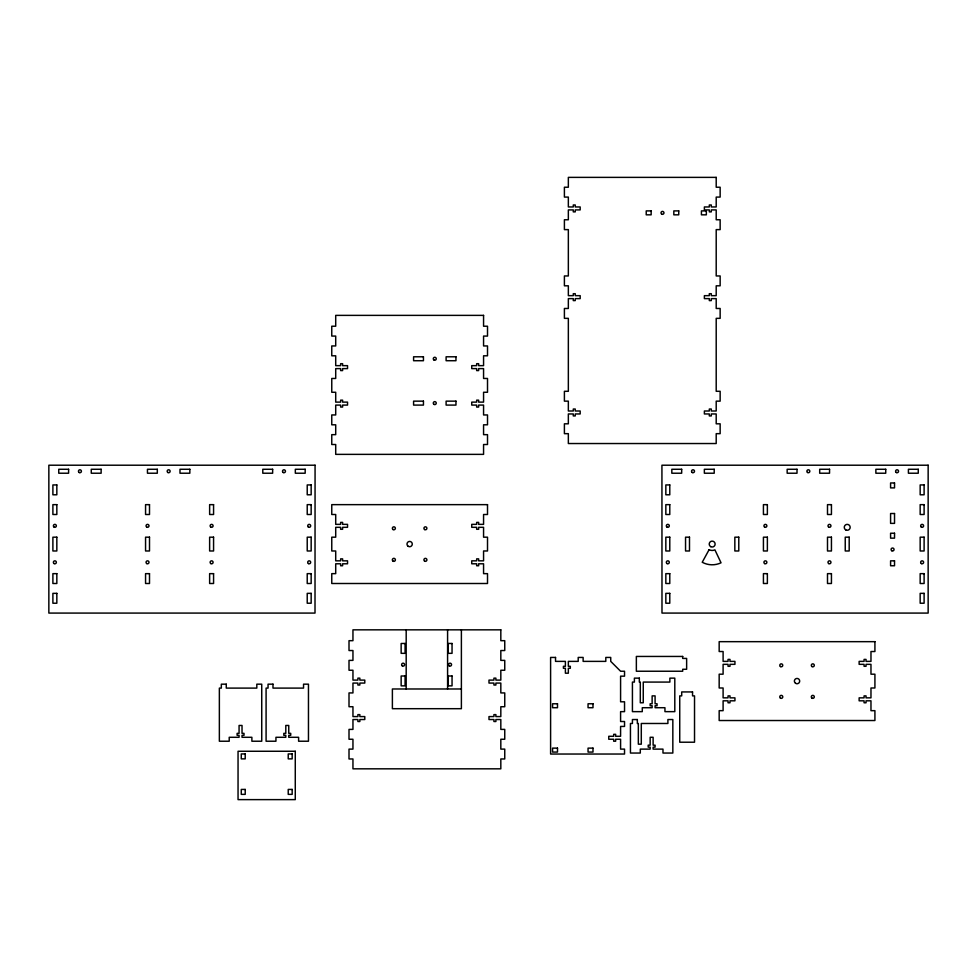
<?xml version="1.0" encoding="UTF-8"?>
<svg xmlns="http://www.w3.org/2000/svg" width="977" height="977" viewBox="0 0 977 977"><rect width="100%" height="100%" fill="white"/><g stroke="black" fill="none" stroke-linecap="round" stroke-linejoin="round"><path stroke-width="1.47" d="M461.388 688.98L392.388 688.98L392.388 708.691L461.388 708.691L461.388 629.835M447.588 629.835L447.588 688.98M406.188 630.141L406.188 688.98M315.07 465.211L315.009 613.08L48.85 613.08L48.85 465.211L315.07 465.211M709.107 549.672L702.231 562.263A20.725 20.725 0 0 0 721.038 562.801L714.895 549.843A6.387 6.387 0 0 1 709.107 549.672M716.202 177.374L568.345 177.374L568.345 187.23L564.401 187.23L564.401 197.085L568.345 197.085L568.345 206.953L573.279 206.953L573.279 204.975L575.245 204.975L575.245 206.953L580.179 206.953L580.179 209.908L575.245 209.908L575.245 211.875L573.279 211.875L573.279 209.908L568.345 209.908L568.345 219.764L564.401 219.764L564.401 229.619L568.345 229.619L568.345 275.954L564.401 275.954L564.401 285.809L568.345 285.809L568.345 295.665L573.279 295.665L573.279 293.698L575.245 293.698L575.245 295.665L580.179 295.665L580.179 298.62L575.245 298.62L575.245 300.598L573.279 300.598L573.279 298.62L568.345 298.62L568.345 308.476L564.401 308.476L564.401 318.343L568.345 318.343L568.345 391.288L564.401 391.288L564.401 401.144L568.345 401.144L568.345 410.999L573.279 410.999L573.279 409.021L575.245 409.021L575.245 410.999L580.179 410.999L580.179 413.955L575.245 413.955L575.245 415.933L573.279 415.933L573.279 413.955L568.345 413.955L568.345 423.81L564.401 423.81L564.401 433.666L568.345 433.666L568.345 443.534L716.202 443.534L716.202 433.666L720.147 433.666L720.147 423.81L716.202 423.81L716.202 413.955L711.28 413.955L711.28 415.933L709.302 415.933L709.302 413.955L704.38 413.955L704.38 410.999L709.302 410.999L709.302 409.021L711.28 409.021L711.28 410.999L716.202 410.999L716.202 401.144L720.147 401.144L720.147 391.288L716.202 391.288L716.202 318.343L720.147 318.343L720.147 308.476L716.202 308.476L716.202 298.62L711.28 298.62L711.28 300.598L709.302 300.598L709.302 298.62L704.38 298.62L704.38 295.665L709.302 295.665L709.302 293.698L711.28 293.698L711.28 295.665L716.202 295.665L716.202 285.809L720.147 285.809L720.147 275.954L716.202 275.954L716.202 229.619L720.147 229.619L720.147 219.764L716.202 219.764L716.202 209.908L711.28 209.908L711.28 211.875L709.302 211.875L709.302 209.908L704.38 209.908L704.38 206.953L709.302 206.953L709.302 204.975L711.28 204.975L711.28 206.953L716.202 206.953L716.202 197.085L720.147 197.085L720.147 187.23L716.202 187.23L716.202 177.374M651.146 210.898L646.224 210.898L646.224 214.83L651.146 214.83L651.146 210.898M678.746 210.898L673.825 210.898L673.825 214.83L678.746 214.83L678.746 210.898M706.347 210.898L701.425 210.898L701.425 214.83L706.347 214.83L706.347 210.898M483.566 315.376L335.709 315.376L335.709 326.22L331.765 326.22L331.765 336.076L335.709 336.076L335.709 345.943L331.765 345.943L331.765 355.799L335.709 355.799L335.709 365.654L340.643 365.654L340.643 363.688L342.609 363.688L342.609 365.654L347.543 365.654L347.543 368.61L342.609 368.61L342.609 370.588L340.643 370.588L340.643 368.61L335.709 368.61L335.709 378.465L331.765 378.465L331.765 392.265L335.709 392.265L335.709 402.121L340.643 402.121L340.643 400.155L342.609 400.155L342.609 402.121L347.543 402.121L347.543 405.089L342.609 405.089L342.609 407.055L340.643 407.055L340.643 405.089L335.709 405.089L335.709 414.944L331.765 414.944L331.765 424.8L335.709 424.8L335.709 434.655L331.765 434.655L331.765 444.511L335.709 444.511L335.709 454.366L483.566 454.366L483.566 444.511L487.511 444.511L487.511 434.655L483.566 434.655L483.566 424.8L487.511 424.8L487.511 414.944L483.566 414.944L483.566 405.089L478.645 405.089L478.645 407.055L476.666 407.055L476.666 405.089L471.744 405.089L471.744 402.121L476.666 402.121L476.666 400.155L478.645 400.155L478.645 402.121L483.566 402.121L483.566 392.265L487.511 392.265L487.511 378.465L483.566 378.465L483.566 368.61L478.645 368.61L478.645 370.588L476.666 370.588L476.666 368.61L471.744 368.61L471.744 365.654L476.666 365.654L476.666 363.688L478.645 363.688L478.645 365.654L483.566 365.654L483.566 355.799L487.511 355.799L487.511 345.943L483.566 345.943L483.566 336.076L487.511 336.076L487.511 326.22L483.566 326.22L483.566 315.376M423.444 356.788L413.589 356.788L413.589 360.721L423.444 360.721L423.444 356.788M455.966 356.788L446.11 356.788L446.11 360.721L455.966 360.721L455.966 356.788M423.444 401.144L413.589 401.144L413.589 405.089L423.444 405.089L423.444 401.144M455.966 401.144L446.11 401.144L446.11 405.089L455.966 405.089L455.966 401.144M928.15 465.211L661.93 465.211L661.991 613.08L928.15 613.08L928.15 465.211M68.598 469.278L58.742 469.278L58.742 473.222L68.598 473.222L68.598 469.278M101.132 469.278L91.264 469.278L91.264 473.222L101.132 473.222L101.132 469.278M157.309 469.278L147.454 469.278L147.454 473.222L157.309 473.222L157.309 469.278M189.843 469.278L179.988 469.278L179.988 473.222L189.843 473.222L189.843 469.278M272.644 469.278L262.789 469.278L262.789 473.222L272.644 473.222L272.644 469.278M305.178 469.278L295.323 469.278L295.323 473.222L305.178 473.222L305.178 469.278M681.677 469.278L671.822 469.278L671.822 473.222L681.677 473.222L681.677 469.278M714.211 469.278L704.356 469.278L704.356 473.222L714.211 473.222L714.211 469.278M797.012 469.278L787.157 469.278L787.157 473.222L797.012 473.222L797.012 469.278M829.546 469.278L819.691 469.278L819.691 473.222L829.546 473.222L829.546 469.278M885.736 469.278L875.868 469.278L875.868 473.222L885.736 473.222L885.736 469.278M918.258 469.278L908.402 469.278L908.402 473.222L918.258 473.222L918.258 469.278M894.529 482.956L890.584 482.956L890.584 487.889L894.529 487.889L894.529 482.956M56.837 484.934L52.892 484.934L52.892 494.789L56.837 494.789L56.837 484.934M311.162 484.934L307.218 484.934L307.218 494.789L311.162 494.789L311.162 484.934M669.782 484.934L665.838 484.934L665.838 494.789L669.782 494.789L669.782 484.934M924.108 484.934L920.163 484.934L920.163 494.789L924.108 494.789L924.108 484.934M56.837 504.645L52.892 504.645L52.892 514.5L56.837 514.5L56.837 504.645M149.505 504.645L145.561 504.645L145.561 514.5L149.505 514.5L149.505 504.645M213.572 504.645L209.628 504.645L209.628 514.5L213.572 514.5L213.572 504.645M311.162 504.645L307.218 504.645L307.218 514.5L311.162 514.5L311.162 504.645M487.511 504.645L331.765 504.645L331.765 514.5L335.709 514.5L335.709 524.356L340.643 524.356L340.643 522.39L342.609 522.39L342.609 524.356L347.543 524.356L347.543 527.311L342.609 527.311L342.609 529.29L340.643 529.29L340.643 527.311L335.709 527.311L335.709 537.179L331.765 537.179L331.765 550.979L335.709 550.979L335.709 560.835L340.643 560.835L340.643 558.856L342.609 558.856L342.609 560.835L347.543 560.835L347.543 563.79L342.609 563.79L342.609 565.756L340.643 565.756L340.643 563.79L335.709 563.79L335.709 573.646L331.765 573.646L331.765 583.501L487.511 583.501L487.511 573.646L483.566 573.646L483.566 563.79L478.645 563.79L478.645 565.756L476.666 565.756L476.666 563.79L471.744 563.79L471.744 560.835L476.666 560.835L476.666 558.856L478.645 558.856L478.645 560.835L483.566 560.835L483.566 550.979L487.511 550.979L487.511 537.179L483.566 537.179L483.566 527.311L478.645 527.311L478.645 529.29L476.666 529.29L476.666 527.311L471.744 527.311L471.744 524.356L476.666 524.356L476.666 522.39L478.645 522.39L478.645 524.356L483.566 524.356L483.566 514.5L487.511 514.5L487.511 504.645M669.782 504.645L665.838 504.645L665.838 514.5L669.782 514.5L669.782 504.645M767.372 504.645L763.428 504.645L763.428 514.5L767.372 514.5L767.372 504.645M831.439 504.645L827.495 504.645L827.495 514.5L831.439 514.5L831.439 504.645M924.108 504.645L920.163 504.645L920.163 514.5L924.108 514.5L924.108 504.645M894.529 513.511L890.584 513.511L890.584 523.379L894.529 523.379L894.529 513.511M894.529 533.234L890.584 533.234L890.584 538.156L894.529 538.156L894.529 533.234M56.837 537.179L52.892 537.179L52.892 550.979L56.837 550.979L56.837 537.179M149.505 537.179L145.561 537.179L145.561 550.979L149.505 550.979L149.505 537.179M213.572 537.179L209.628 537.179L209.628 550.979L213.572 550.979L213.572 537.179M311.162 537.179L307.218 537.179L307.218 550.979L311.162 550.979L311.162 537.179M669.782 537.179L665.838 537.179L665.838 550.979L669.782 550.979L669.782 537.179M689.493 537.179L685.549 537.179L685.549 550.979L689.493 550.979L689.493 537.179M738.783 537.179L734.838 537.179L734.838 550.979L738.783 550.979L738.783 537.179M767.372 537.179L763.428 537.179L763.428 550.979L767.372 550.979L767.372 537.179M831.439 537.179L827.495 537.179L827.495 550.979L831.439 550.979L831.439 537.179M849.184 537.179L845.239 537.179L845.239 550.979L849.184 550.979L849.184 537.179M924.108 537.179L920.163 537.179L920.163 550.979L924.108 550.979L924.108 537.179M894.529 560.835L890.584 560.835L890.584 565.756L894.529 565.756L894.529 560.835M56.837 573.646L52.892 573.646L52.892 583.501L56.837 583.501L56.837 573.646M149.505 573.646L145.561 573.646L145.561 583.501L149.505 583.501L149.505 573.646M213.572 573.646L209.628 573.646L209.628 583.501L213.572 583.501L213.572 573.646M311.162 573.646L307.218 573.646L307.218 583.501L311.162 583.501L311.162 573.646M669.782 573.646L665.838 573.646L665.838 583.501L669.782 583.501L669.782 573.646M767.372 573.646L763.428 573.646L763.428 583.501L767.372 583.501L767.372 573.646M831.439 573.646L827.495 573.646L827.495 583.501L831.439 583.501L831.439 573.646M924.108 573.646L920.163 573.646L920.163 583.501L924.108 583.501L924.108 573.646M56.837 593.357L52.892 593.357L52.892 603.224L56.837 603.224L56.837 593.357M311.162 593.357L307.218 593.357L307.218 603.224L311.162 603.224L311.162 593.357M669.782 593.357L665.838 593.357L665.838 603.224L669.782 603.224L669.782 593.357M924.108 593.357L920.163 593.357L920.163 603.224L924.108 603.224L924.108 593.357M500.822 629.835L352.953 629.835L352.953 640.68L349.009 640.68L349.009 650.535L352.953 650.535L352.953 660.391L349.009 660.391L349.009 670.246L352.953 670.246L352.953 680.102L357.887 680.102L357.887 678.136L359.854 678.136L359.854 680.102L364.787 680.102L364.787 683.07L359.854 683.07L359.854 685.036L357.887 685.036L357.887 683.07L352.953 683.07L352.953 692.925L349.009 692.925L349.009 706.725L352.953 706.725L352.953 716.581L357.887 716.581L357.887 714.614L359.854 714.614L359.854 716.581L364.787 716.581L364.787 719.536L359.854 719.536L359.854 721.514L357.887 721.514L357.887 719.536L352.953 719.536L352.953 729.392L349.009 729.392L349.009 739.247L352.953 739.247L352.953 749.115L349.009 749.115L349.009 758.97L352.953 758.97L352.953 768.826L500.822 768.826L500.822 758.97L504.755 758.97L504.755 749.115L500.822 749.115L500.822 739.247L504.755 739.247L504.755 729.392L500.822 729.392L500.822 719.536L495.889 719.536L495.889 721.514L493.922 721.514L493.922 719.536L488.988 719.536L488.988 716.581L493.922 716.581L493.922 714.614L495.889 714.614L495.889 716.581L500.822 716.581L500.822 706.725L504.755 706.725L504.755 692.925L500.822 692.925L500.822 683.07L495.889 683.07L495.889 685.036L493.922 685.036L493.922 683.07L488.988 683.07L488.988 680.102L493.922 680.102L493.922 678.136L495.889 678.136L495.889 680.102L500.822 680.102L500.822 670.246L504.755 670.246L504.755 660.391L500.822 660.391L500.822 650.535L504.755 650.535L504.755 640.68L500.822 640.68L500.822 629.835M874.916 641.669L719.17 641.669L719.17 651.525L723.102 651.525L723.102 661.38L728.036 661.38L728.036 659.402L730.002 659.402L730.002 661.38L734.936 661.38L734.936 664.336L730.002 664.336L730.002 666.302L728.036 666.302L728.036 664.336L723.102 664.336L723.102 674.191L719.17 674.191L719.17 687.991L723.102 687.991L723.102 697.847L728.036 697.847L728.036 695.88L730.002 695.88L730.002 697.847L734.936 697.847L734.936 700.814L730.002 700.814L730.002 702.781L728.036 702.781L728.036 700.814L723.102 700.814L723.102 710.67L719.17 710.67L719.17 720.525L874.916 720.525L874.916 710.67L870.971 710.67L870.971 700.814L866.037 700.814L866.037 702.781L864.071 702.781L864.071 700.814L859.137 700.814L859.137 697.847L864.071 697.847L864.071 695.88L866.037 695.88L866.037 697.847L870.971 697.847L870.971 687.991L874.916 687.991L874.916 674.191L870.971 674.191L870.971 664.336L866.037 664.336L866.037 666.302L864.071 666.302L864.071 664.336L859.137 664.336L859.137 661.38L864.071 661.38L864.071 659.402L866.037 659.402L866.037 661.38L870.971 661.38L870.971 651.525L874.916 651.525L874.916 641.669M405.089 643.477L401.144 643.477L401.144 653.332L405.089 653.332L405.089 643.477M452.046 643.477L448.101 643.477L448.101 653.332L452.046 653.332L452.046 643.477M682.691 656.446L636.357 656.446L636.357 671.236L682.691 671.236L682.691 669.269L686.636 669.269L686.636 658.425L682.691 658.425L682.691 656.446M555.534 657.436L550.601 657.436L550.601 754.036L624.535 754.036L624.535 749.115L620.59 749.115L620.59 739.247L615.657 739.247L615.657 741.225L613.69 741.225L613.69 739.247L608.756 739.247L608.756 736.292L613.69 736.292L613.69 734.325L615.657 734.325L615.657 736.292L620.59 736.292L620.59 726.436L624.535 726.436L624.535 721.514L620.59 721.514L620.59 711.647L624.535 711.647L624.535 701.791L620.59 701.791L620.59 676.169L624.535 676.169L624.535 671.236L620.59 671.236L610.735 661.38L610.735 657.436L605.801 657.436L605.801 661.38L583.135 661.38L583.135 657.436L578.201 657.436L578.201 661.38L568.345 661.38L568.345 666.302L570.312 666.302L570.312 668.28L568.345 668.28L568.345 673.202L565.39 673.202L565.39 668.28L563.411 668.28L563.411 666.302L565.39 666.302L565.39 661.38L555.534 661.38L555.534 657.436M405.089 675.999L401.144 675.999L401.144 685.854L405.089 685.854L405.089 675.999M452.046 675.999L448.101 675.999L448.101 685.854L452.046 685.854L452.046 675.999M639.324 678.136L634.391 678.136L634.391 682.08L632.424 682.08L632.424 711.647L642.28 711.647L642.28 707.714L652.135 707.714L652.135 705.736L650.157 705.736L650.157 703.77L652.135 703.77L652.135 695.88L655.091 695.88L655.091 703.77L657.057 703.77L657.057 705.736L655.091 705.736L655.091 707.714L664.946 707.714L664.946 711.647L674.802 711.647L674.802 678.136L669.88 678.136L669.88 682.08L643.257 682.08L643.257 702.781L640.301 702.781L640.301 682.08L639.324 682.08L639.324 678.136M226.261 684.169L221.327 684.169L221.327 688.101L219.361 688.101L219.361 741.225L229.216 741.225L229.216 737.293L239.072 737.293L239.072 735.315L237.106 735.315L237.106 733.348L239.072 733.348L239.072 725.459L242.027 725.459L242.027 733.348L244.006 733.348L244.006 735.315L242.027 735.315L242.027 737.293L251.883 737.293L251.883 741.225L261.738 741.225L261.738 684.169L256.817 684.169L256.817 688.101L226.261 688.101L226.261 684.169M272.986 684.169L268.052 684.169L268.052 688.101L266.086 688.101L266.086 741.225L275.941 741.225L275.941 737.293L285.797 737.293L285.797 735.315L283.818 735.315L283.818 733.348L285.797 733.348L285.797 725.459L288.752 725.459L288.752 733.348L290.719 733.348L290.719 735.315L288.752 735.315L288.752 737.293L298.608 737.293L298.608 741.225L308.463 741.225L308.463 684.169L303.542 684.169L303.542 688.101L272.986 688.101L272.986 684.169M692.546 691.936L681.702 691.936L681.702 695.88L679.736 695.88L679.736 742.215L694.525 742.215L694.525 695.88L692.546 695.88L692.546 691.936M557.501 703.77L552.579 703.77L552.579 707.714L557.501 707.714L557.501 703.77M592.99 703.77L588.056 703.77L588.056 707.714L592.99 707.714L592.99 703.77M637.346 719.536L632.424 719.536L632.424 723.481L630.446 723.481L630.446 753.047L640.301 753.047L640.301 749.115L650.157 749.115L650.157 747.136L648.191 747.136L648.191 745.17L650.157 745.17L650.157 737.281L653.124 737.281L653.124 745.17L655.091 745.17L655.091 747.136L653.124 747.136L653.124 749.115L662.98 749.115L662.98 753.047L672.835 753.047L672.835 719.536L667.902 719.536L667.902 723.481L641.291 723.481L641.291 744.181L638.335 744.181L638.335 723.481L637.346 723.481L637.346 719.536M557.501 748.126L552.579 748.126L552.579 752.07L557.501 752.07L557.501 748.126M592.99 748.126L588.056 748.126L588.056 752.07L592.99 752.07L592.99 748.126M295.274 751.264L238.046 751.264L238.046 799.626L295.274 799.626L295.274 751.264M245.215 753.939L241.27 753.939L241.27 758.873L245.215 758.873L245.215 753.939M292.172 753.939L288.227 753.939L288.227 758.873L292.172 758.873L292.172 753.939M245.215 789.428L241.27 789.428L241.27 794.362L245.215 794.362L245.215 789.428M292.172 789.428L288.227 789.428L288.227 794.362L292.172 794.362L292.172 789.428M402.377 665.948A1.478 1.478 0 0 0 404.6 664.665A1.478 1.478 0 0 0 402.377 663.383A1.478 1.478 0 0 0 402.377 665.948M424.616 561.116A1.502 1.502 0 0 0 426.912 559.894A1.502 1.502 0 0 0 424.702 558.526A1.502 1.502 0 0 0 424.616 561.116M393.084 561.14A1.502 1.502 0 0 0 395.38 559.882A1.502 1.502 0 0 0 393.145 558.526A1.502 1.502 0 0 0 393.084 561.14M393.072 529.558A1.49 1.49 0 0 0 395.355 528.374A1.49 1.49 0 0 0 393.181 526.982A1.49 1.49 0 0 0 393.072 529.558M424.629 529.558A1.478 1.478 0 0 0 426.888 528.349A1.478 1.478 0 0 0 424.714 526.994A1.478 1.478 0 0 0 424.629 529.558M408.166 546.277A2.65 2.65 0 0 0 412.282 544.25A2.65 2.65 0 0 0 408.471 541.698A2.65 2.65 0 0 0 408.166 546.277M54.126 563.595A1.478 1.478 0 0 0 56.348 562.312A1.478 1.478 0 0 0 54.126 561.03A1.478 1.478 0 0 0 54.126 563.595M54.126 527.116A1.478 1.478 0 0 0 56.348 525.834A1.478 1.478 0 0 0 54.126 524.564A1.478 1.478 0 0 0 54.126 527.116M283.245 472.526A1.478 1.478 0 0 0 285.455 471.256A1.478 1.478 0 0 0 283.245 469.974A1.478 1.478 0 0 0 283.245 472.526M79.198 472.526A1.478 1.478 0 0 0 81.409 471.256A1.478 1.478 0 0 0 79.198 469.974A1.478 1.478 0 0 0 79.198 472.526M167.91 472.526A1.478 1.478 0 0 0 170.132 471.256A1.478 1.478 0 0 0 167.91 469.974A1.478 1.478 0 0 0 167.91 472.526M146.794 527.116A1.478 1.478 0 0 0 149.005 525.834A1.478 1.478 0 0 0 146.794 524.564A1.478 1.478 0 0 0 146.794 527.116M146.794 563.595A1.478 1.478 0 0 0 149.005 562.312A1.478 1.478 0 0 0 146.794 561.03A1.478 1.478 0 0 0 146.794 563.595M210.861 527.116A1.478 1.478 0 0 0 213.084 525.834A1.478 1.478 0 0 0 210.861 524.564A1.478 1.478 0 0 0 210.861 527.116M210.861 563.595A1.478 1.478 0 0 0 213.084 562.312A1.478 1.478 0 0 0 210.861 561.03A1.478 1.478 0 0 0 210.861 563.595M308.451 527.116A1.478 1.478 0 0 0 310.674 525.834A1.478 1.478 0 0 0 308.451 524.564A1.478 1.478 0 0 0 308.451 527.116M308.451 563.595A1.478 1.478 0 0 0 310.674 562.312A1.478 1.478 0 0 0 308.451 561.03A1.478 1.478 0 0 0 308.451 563.595M845.74 529.876A2.955 2.955 0 0 0 850.173 527.311A2.955 2.955 0 0 0 845.74 524.759A2.955 2.955 0 0 0 845.74 529.876M828.728 563.595A1.478 1.478 0 0 0 830.951 562.312A1.478 1.478 0 0 0 828.728 561.03A1.478 1.478 0 0 0 828.728 563.595M828.728 527.116A1.478 1.478 0 0 0 830.951 525.834A1.478 1.478 0 0 0 828.728 524.564A1.478 1.478 0 0 0 828.728 527.116M764.661 527.116A1.478 1.478 0 0 0 766.872 525.834A1.478 1.478 0 0 0 764.661 524.564A1.478 1.478 0 0 0 764.661 527.116M764.661 563.595A1.478 1.478 0 0 0 766.872 562.312A1.478 1.478 0 0 0 764.661 561.03A1.478 1.478 0 0 0 764.661 563.595M667.071 563.595A1.478 1.478 0 0 0 669.294 562.312A1.478 1.478 0 0 0 667.071 561.03A1.478 1.478 0 0 0 667.071 563.595M667.071 527.116A1.478 1.478 0 0 0 669.294 525.834A1.478 1.478 0 0 0 667.071 524.564A1.478 1.478 0 0 0 667.071 527.116M921.396 527.116A1.478 1.478 0 0 0 923.607 525.834A1.478 1.478 0 0 0 921.396 524.564A1.478 1.478 0 0 0 921.396 527.116M921.396 563.595A1.478 1.478 0 0 0 923.607 562.312A1.478 1.478 0 0 0 921.396 561.03A1.478 1.478 0 0 0 921.396 563.595M692.278 472.526A1.478 1.478 0 0 0 694.5 471.256A1.478 1.478 0 0 0 692.278 469.974A1.478 1.478 0 0 0 692.278 472.526M807.527 472.477A1.478 1.478 0 0 0 809.823 471.354A1.478 1.478 0 0 0 807.71 469.925A1.478 1.478 0 0 0 807.527 472.477M896.324 472.526A1.478 1.478 0 0 0 898.547 471.256A1.478 1.478 0 0 0 896.324 469.974A1.478 1.478 0 0 0 896.324 472.526M891.818 550.772A1.478 1.478 0 0 0 894.04 549.501A1.478 1.478 0 0 0 891.818 548.219A1.478 1.478 0 0 0 891.818 550.772M710.694 546.631A2.955 2.955 0 0 0 715.127 544.079A2.955 2.955 0 0 0 710.694 541.514A2.955 2.955 0 0 0 710.694 546.631M661.661 214.085A1.478 1.478 0 0 0 663.957 212.974A1.478 1.478 0 0 0 661.844 211.533A1.478 1.478 0 0 0 661.661 214.085M434.032 404.393A1.478 1.478 0 0 0 436.255 403.11A1.478 1.478 0 0 0 434.032 401.828A1.478 1.478 0 0 0 434.032 404.393M434.032 360.037A1.478 1.478 0 0 0 436.255 358.754A1.478 1.478 0 0 0 434.032 357.472A1.478 1.478 0 0 0 434.032 360.037M795.571 683.302A2.65 2.65 0 0 0 799.687 681.262A2.65 2.65 0 0 0 795.864 678.71A2.65 2.65 0 0 0 795.571 683.302M812.021 666.583A1.478 1.478 0 0 0 814.293 665.374A1.478 1.478 0 0 0 812.119 664.018A1.478 1.478 0 0 0 812.021 666.583M780.464 666.57A1.49 1.49 0 0 0 782.748 665.386A1.49 1.49 0 0 0 780.586 664.006A1.49 1.49 0 0 0 780.464 666.57M780.489 698.152A1.502 1.502 0 0 0 782.772 696.894A1.502 1.502 0 0 0 780.538 695.551A1.502 1.502 0 0 0 780.489 698.152M812.021 698.14A1.502 1.502 0 0 0 814.305 696.919A1.502 1.502 0 0 0 812.107 695.539A1.502 1.502 0 0 0 812.021 698.14M449.335 665.948A1.478 1.478 0 0 0 451.545 664.665A1.478 1.478 0 0 0 449.335 663.383A1.478 1.478 0 0 0 449.335 665.948"/></g></svg>
